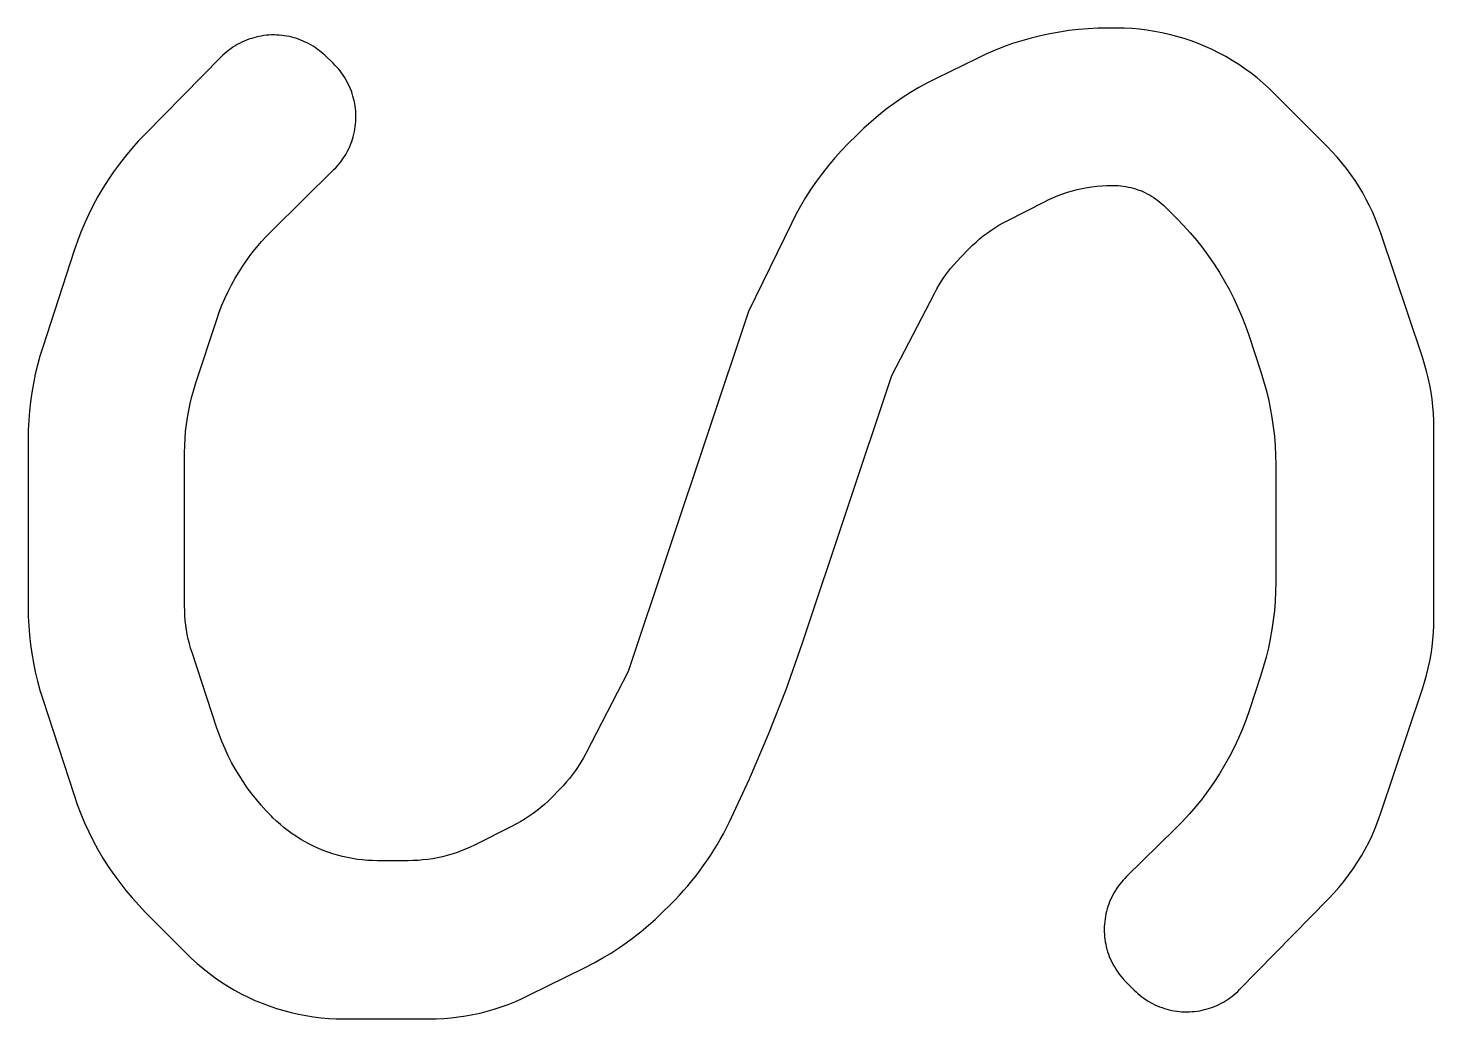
# Model space of a CAD drawing. Header units: millimetres. Extents: x 1287 to 5317, y -239 to 2577.
# Drawn here: x 3347.14 to 3372.89, y 743.35 to 761.5 of the extents above; entities that cross this region are included whole.
import ezdxf

# ---------------------------------------------------------------- set-up
doc = ezdxf.new("R2010")
doc.units = ezdxf.units.MM
doc.header["$MEASUREMENT"] = 0
doc.layers.add('Utwórz2D linie widoczne', color=7, linetype='Continuous', true_color=0x000000)

msp = doc.modelspace()

# ---------------------------------------------------------------- linework, layer by layer
at = {"layer": 'Utwórz2D linie widoczne'}
for p, q in [((3351.138, 761.275), (3351.095, 761.257)), ((3351.182, 761.292), (3351.138, 761.275)), ((3351.227, 761.307), (3351.182, 761.292)), ((3351.272, 761.32), (3351.227, 761.307)), ((3351.317, 761.332), (3351.272, 761.32)), ((3351.363, 761.342), (3351.317, 761.332)), ((3351.409, 761.351), (3351.363, 761.342)), ((3351.456, 761.358), (3351.409, 761.351)), ((3351.502, 761.364), (3351.456, 761.358)), ((3351.549, 761.367), (3351.502, 761.364)), ((3351.596, 761.37), (3351.549, 761.367)), ((3351.643, 761.37), (3351.596, 761.37)), ((3351.69, 761.369), (3351.643, 761.37)), ((3351.737, 761.367), (3351.69, 761.369)), ((3351.784, 761.363), (3351.737, 761.367)), ((3351.831, 761.357), (3351.784, 761.363)), ((3351.877, 761.349), (3351.831, 761.357)), ((3351.923, 761.34), (3351.877, 761.349)), ((3351.969, 761.33), (3351.923, 761.34)), ((3352.014, 761.317), (3351.969, 761.33)), ((3352.059, 761.304), (3352.014, 761.317)), ((3352.104, 761.288), (3352.059, 761.304)), ((3352.147, 761.271), (3352.104, 761.288)), ((3352.191, 761.253), (3352.147, 761.271)), ((3365.343, 761.265), (3365.174, 761.211)), ((3365.513, 761.313), (3365.343, 761.265)), ((3365.684, 761.356), (3365.513, 761.313)), ((3365.857, 761.393), (3365.684, 761.356)), ((3366.031, 761.424), (3365.857, 761.393)), ((3366.205, 761.45), (3366.031, 761.424)), ((3366.381, 761.47), (3366.205, 761.45)), ((3366.557, 761.484), (3366.381, 761.47)), ((3366.733, 761.493), (3366.557, 761.484)), ((3366.91, 761.496), (3366.733, 761.493)), ((3367.08, 761.496), (3366.91, 761.496)), ((3367.219, 761.493), (3367.08, 761.496)), ((3367.358, 761.486), (3367.219, 761.493)), ((3367.497, 761.474), (3367.358, 761.486)), ((3367.635, 761.458), (3367.497, 761.474)), ((3367.772, 761.436), (3367.635, 761.458)), ((3367.909, 761.41), (3367.772, 761.436)), ((3368.045, 761.38), (3367.909, 761.41)), ((3368.179, 761.345), (3368.045, 761.38)), ((3368.313, 761.305), (3368.179, 761.345)), ((3368.445, 761.26), (3368.313, 761.305)), ((3350.74, 761.031), (3350.705, 760.999)), ((3350.775, 761.061), (3350.74, 761.031)), ((3350.812, 761.09), (3350.775, 761.061)), ((3350.85, 761.118), (3350.812, 761.09)), ((3350.889, 761.145), (3350.85, 761.118)), ((3350.928, 761.17), (3350.889, 761.145)), ((3350.969, 761.194), (3350.928, 761.17)), ((3351.01, 761.216), (3350.969, 761.194)), ((3351.052, 761.237), (3351.01, 761.216)), ((3351.095, 761.257), (3351.052, 761.237)), ((3352.233, 761.233), (3352.191, 761.253)), ((3352.275, 761.212), (3352.233, 761.233)), ((3352.316, 761.189), (3352.275, 761.212)), ((3352.357, 761.165), (3352.316, 761.189)), ((3352.396, 761.139), (3352.357, 761.165)), ((3352.435, 761.112), (3352.396, 761.139)), ((3352.472, 761.084), (3352.435, 761.112)), ((3352.509, 761.055), (3352.472, 761.084)), ((3352.544, 761.024), (3352.509, 761.055)), ((3352.579, 760.992), (3352.544, 761.024)), ((3364.681, 761.017), (3364.521, 760.942)), ((3364.843, 761.087), (3364.681, 761.017)), ((3365.008, 761.152), (3364.843, 761.087)), ((3365.174, 761.211), (3365.008, 761.152)), ((3368.575, 761.212), (3368.445, 761.26)), ((3368.703, 761.158), (3368.575, 761.212)), ((3368.83, 761.101), (3368.703, 761.158)), ((3368.955, 761.039), (3368.83, 761.101)), ((3369.077, 760.973), (3368.955, 761.039)), ((3350.671, 760.966), (3349.279, 759.555)), ((3350.705, 760.999), (3350.671, 760.966)), ((3352.726, 760.851), (3352.579, 760.992)), ((3352.759, 760.818), (3352.726, 760.851)), ((3352.792, 760.783), (3352.759, 760.818)), ((3352.823, 760.748), (3352.792, 760.783)), ((3364.521, 760.942), (3363.771, 760.575)), ((3369.197, 760.902), (3369.077, 760.973)), ((3369.315, 760.828), (3369.197, 760.902)), ((3369.43, 760.75), (3369.315, 760.828)), ((3369.542, 760.668), (3369.43, 760.75)), ((3352.853, 760.711), (3352.823, 760.748)), ((3352.881, 760.674), (3352.853, 760.711)), ((3352.908, 760.635), (3352.881, 760.674)), ((3352.934, 760.596), (3352.908, 760.635)), ((3352.959, 760.555), (3352.934, 760.596)), ((3352.982, 760.514), (3352.959, 760.555)), ((3353.003, 760.472), (3352.982, 760.514)), ((3363.611, 760.493), (3363.454, 760.407)), ((3363.771, 760.575), (3363.611, 760.493)), ((3369.652, 760.582), (3369.542, 760.668)), ((3369.758, 760.492), (3369.652, 760.582)), ((3369.861, 760.399), (3369.758, 760.492)), ((3353.023, 760.429), (3353.003, 760.472)), ((3353.042, 760.386), (3353.023, 760.429)), ((3353.059, 760.342), (3353.042, 760.386)), ((3353.075, 760.297), (3353.059, 760.342)), ((3353.089, 760.252), (3353.075, 760.297)), ((3353.101, 760.207), (3353.089, 760.252)), ((3363.3, 760.315), (3363.149, 760.218)), ((3363.454, 760.407), (3363.3, 760.315)), ((3369.961, 760.302), (3369.861, 760.399)), ((3370.936, 759.327), (3369.961, 760.302)), ((3353.112, 760.161), (3353.101, 760.207)), ((3353.121, 760.115), (3353.112, 760.161)), ((3353.129, 760.068), (3353.121, 760.115)), ((3353.135, 760.021), (3353.129, 760.068)), ((3353.14, 759.974), (3353.135, 760.021)), ((3362.857, 760.009), (3362.716, 759.897)), ((3363.001, 760.116), (3362.857, 760.009)), ((3363.149, 760.218), (3363.001, 760.116)), ((3353.132, 759.692), (3353.137, 759.739)), ((3353.137, 759.739), (3353.141, 759.786)), ((3353.142, 759.927), (3353.14, 759.974)), ((3353.141, 759.786), (3353.143, 759.833)), ((3353.143, 759.88), (3353.142, 759.927)), ((3353.143, 759.833), (3353.143, 759.88)), ((3362.579, 759.781), (3362.446, 759.661)), ((3362.716, 759.897), (3362.579, 759.781)), ((3349.279, 759.555), (3349.155, 759.425)), ((3353.065, 759.417), (3353.08, 759.462)), ((3353.08, 759.462), (3353.094, 759.507)), ((3353.094, 759.507), (3353.106, 759.553)), ((3353.106, 759.553), (3353.116, 759.599)), ((3353.116, 759.599), (3353.125, 759.645)), ((3353.125, 759.645), (3353.132, 759.692)), ((3362.317, 759.536), (3362.163, 759.382)), ((3362.446, 759.661), (3362.317, 759.536)), ((3349.035, 759.29), (3348.92, 759.152)), ((3349.155, 759.425), (3349.035, 759.29)), ((3352.968, 759.203), (3352.99, 759.244)), ((3352.99, 759.244), (3353.011, 759.286)), ((3353.011, 759.286), (3353.031, 759.329)), ((3353.031, 759.329), (3353.049, 759.373)), ((3353.049, 759.373), (3353.065, 759.417)), ((3362.038, 759.252), (3361.917, 759.118)), ((3362.163, 759.382), (3362.038, 759.252)), ((3371.029, 759.231), (3370.936, 759.327)), ((3371.119, 759.131), (3371.029, 759.231)), ((3348.809, 759.01), (3348.703, 758.865)), ((3348.92, 759.152), (3348.809, 759.01)), ((3352.772, 758.937), (3352.804, 758.972)), ((3352.804, 758.972), (3352.834, 759.008)), ((3352.834, 759.008), (3352.864, 759.045)), ((3352.864, 759.045), (3352.892, 759.083)), ((3352.892, 759.083), (3352.918, 759.122)), ((3352.918, 759.122), (3352.944, 759.162)), ((3352.944, 759.162), (3352.968, 759.203)), ((3361.8, 758.98), (3361.688, 758.839)), ((3361.917, 759.118), (3361.8, 758.98)), ((3371.206, 759.029), (3371.119, 759.131)), ((3371.29, 758.923), (3371.206, 759.029)), ((3348.602, 758.716), (3348.506, 758.564)), ((3348.703, 758.865), (3348.602, 758.716)), ((3351.603, 757.785), (3352.739, 758.904)), ((3352.739, 758.904), (3352.772, 758.937)), ((3361.581, 758.693), (3361.479, 758.545)), ((3361.688, 758.839), (3361.581, 758.693)), ((3371.37, 758.815), (3371.29, 758.923)), ((3371.446, 758.704), (3371.37, 758.815)), ((3371.519, 758.591), (3371.446, 758.704)), ((3348.506, 758.564), (3348.415, 758.409)), ((3361.479, 758.545), (3361.381, 758.393)), ((3366.008, 758.429), (3366.094, 758.461)), ((3366.094, 758.461), (3366.181, 758.49)), ((3366.181, 758.49), (3366.269, 758.515)), ((3366.269, 758.515), (3366.357, 758.538)), ((3366.357, 758.538), (3366.447, 758.558)), ((3366.447, 758.558), (3366.537, 758.575)), ((3366.537, 758.575), (3366.627, 758.589)), ((3366.627, 758.589), (3366.718, 758.6)), ((3366.718, 758.6), (3366.81, 758.608)), ((3366.81, 758.608), (3366.901, 758.612)), ((3366.901, 758.612), (3366.993, 758.614)), ((3366.993, 758.614), (3367.015, 758.614)), ((3367.015, 758.614), (3367.061, 758.613)), ((3367.061, 758.613), (3367.107, 758.611)), ((3367.107, 758.611), (3367.154, 758.607)), ((3367.154, 758.607), (3367.2, 758.601)), ((3367.2, 758.601), (3367.245, 758.594)), ((3367.245, 758.594), (3367.291, 758.585)), ((3367.291, 758.585), (3367.336, 758.575)), ((3367.336, 758.575), (3367.381, 758.563)), ((3367.381, 758.563), (3367.426, 758.55)), ((3367.426, 758.55), (3367.469, 758.535)), ((3367.469, 758.535), (3367.513, 758.519)), ((3367.513, 758.519), (3367.556, 758.501)), ((3367.556, 758.501), (3367.598, 758.482)), ((3367.598, 758.482), (3367.639, 758.462)), ((3367.639, 758.462), (3367.68, 758.439)), ((3367.68, 758.439), (3367.72, 758.416)), ((3371.588, 758.476), (3371.519, 758.591)), ((3371.653, 758.358), (3371.588, 758.476)), ((3348.329, 758.251), (3348.249, 758.09)), ((3348.415, 758.409), (3348.329, 758.251)), ((3361.289, 758.237), (3361.202, 758.079)), ((3361.381, 758.393), (3361.289, 758.237)), ((3365.076, 757.968), (3365.757, 758.316)), ((3365.757, 758.316), (3365.839, 758.357)), ((3365.839, 758.357), (3365.923, 758.394)), ((3365.923, 758.394), (3366.008, 758.429)), ((3367.72, 758.416), (3367.76, 758.391)), ((3367.76, 758.391), (3367.798, 758.365)), ((3367.798, 758.365), (3367.835, 758.338)), ((3367.835, 758.338), (3367.872, 758.309)), ((3367.872, 758.309), (3367.907, 758.279)), ((3367.907, 758.279), (3367.942, 758.248)), ((3367.942, 758.248), (3367.975, 758.216)), ((3367.975, 758.216), (3368.181, 758.01)), ((3371.714, 758.238), (3371.653, 758.358)), ((3371.771, 758.116), (3371.714, 758.238)), ((3348.174, 757.926), (3348.104, 757.76)), ((3348.249, 758.09), (3348.174, 757.926)), ((3361.121, 757.918), (3360.336, 756.306)), ((3361.202, 758.079), (3361.121, 757.918)), ((3364.923, 757.884), (3364.999, 757.928)), ((3364.999, 757.928), (3365.076, 757.968)), ((3368.181, 758.01), (3368.306, 757.88)), ((3371.824, 757.993), (3371.771, 758.116)), ((3371.873, 757.868), (3371.824, 757.993)), ((3348.104, 757.76), (3348.04, 757.592)), ((3351.413, 757.584), (3351.507, 757.686)), ((3351.507, 757.686), (3351.603, 757.785)), ((3364.568, 757.633), (3364.636, 757.688)), ((3364.636, 757.688), (3364.706, 757.74)), ((3364.706, 757.74), (3364.777, 757.79)), ((3364.777, 757.79), (3364.849, 757.839)), ((3364.849, 757.839), (3364.923, 757.884)), ((3368.306, 757.88), (3368.428, 757.746)), ((3368.428, 757.746), (3368.545, 757.608)), ((3371.918, 757.741), (3371.873, 757.868)), ((3372.68, 755.467), (3371.918, 757.741)), ((3347.981, 757.422), (3347.405, 755.65)), ((3348.04, 757.592), (3347.981, 757.422)), ((3351.238, 757.372), (3351.324, 757.48)), ((3351.324, 757.48), (3351.413, 757.584)), ((3364.217, 757.294), (3364.376, 757.456)), ((3364.376, 757.456), (3364.439, 757.517)), ((3364.439, 757.517), (3364.503, 757.576)), ((3364.503, 757.576), (3364.568, 757.633)), ((3368.545, 757.608), (3368.657, 757.466)), ((3368.657, 757.466), (3368.764, 757.32)), ((3351.002, 757.032), (3351.077, 757.148)), ((3351.077, 757.148), (3351.155, 757.261)), ((3351.155, 757.261), (3351.238, 757.372)), ((3364.037, 757.091), (3364.094, 757.161)), ((3364.094, 757.161), (3364.155, 757.228)), ((3364.155, 757.228), (3364.217, 757.294)), ((3368.764, 757.32), (3368.867, 757.171)), ((3368.867, 757.171), (3368.964, 757.018)), ((3350.865, 756.793), (3350.931, 756.914)), ((3350.931, 756.914), (3351.002, 757.032)), ((3363.877, 756.872), (3363.928, 756.947)), ((3363.928, 756.947), (3363.981, 757.02)), ((3363.981, 757.02), (3364.037, 757.091)), ((3368.964, 757.018), (3369.057, 756.863)), ((3350.744, 756.545), (3350.802, 756.67)), ((3350.802, 756.67), (3350.865, 756.793)), ((3362.961, 755.132), (3363.74, 756.637)), ((3363.74, 756.637), (3363.783, 756.717)), ((3363.783, 756.717), (3363.829, 756.795)), ((3363.829, 756.795), (3363.877, 756.872)), ((3369.057, 756.863), (3369.144, 756.704)), ((3369.144, 756.704), (3369.226, 756.543)), ((3350.64, 756.29), (3350.689, 756.419)), ((3350.689, 756.419), (3350.744, 756.545)), ((3369.226, 756.543), (3369.302, 756.379)), ((3369.302, 756.379), (3369.373, 756.212)), ((3350.21, 754.995), (3350.594, 756.16)), ((3350.594, 756.16), (3350.64, 756.29)), ((3360.336, 756.306), (3358.131, 749.711)), ((3369.373, 756.212), (3369.438, 756.043)), ((3369.438, 756.043), (3369.498, 755.872)), ((3369.498, 755.872), (3369.719, 755.202)), ((3347.405, 755.65), (3347.354, 755.487)), ((3347.354, 755.487), (3347.309, 755.322)), ((3372.72, 755.341), (3372.68, 755.467)), ((3372.755, 755.214), (3372.72, 755.341)), ((3347.269, 755.155), (3347.234, 754.988)), ((3347.309, 755.322), (3347.269, 755.155)), ((3361.318, 750.218), (3362.961, 755.132)), ((3369.719, 755.202), (3369.771, 755.037)), ((3372.787, 755.087), (3372.755, 755.214)), ((3372.814, 754.958), (3372.787, 755.087)), ((3347.234, 754.988), (3347.205, 754.82)), ((3350.136, 754.745), (3350.171, 754.871)), ((3350.171, 754.871), (3350.21, 754.995)), ((3369.771, 755.037), (3369.817, 754.87)), ((3369.817, 754.87), (3369.858, 754.702)), ((3372.838, 754.828), (3372.814, 754.958)), ((3372.857, 754.698), (3372.838, 754.828)), ((3347.181, 754.65), (3347.162, 754.48)), ((3347.205, 754.82), (3347.181, 754.65)), ((3350.079, 754.492), (3350.105, 754.619)), ((3350.105, 754.619), (3350.136, 754.745)), ((3369.858, 754.702), (3369.894, 754.532)), ((3372.872, 754.567), (3372.857, 754.698)), ((3347.162, 754.48), (3347.148, 754.31)), ((3350.037, 754.236), (3350.056, 754.364)), ((3350.056, 754.364), (3350.079, 754.492)), ((3369.894, 754.532), (3369.924, 754.361)), ((3369.924, 754.361), (3369.949, 754.19)), ((3372.882, 754.436), (3372.872, 754.567)), ((3372.889, 754.304), (3372.882, 754.436)), ((3347.14, 754.139), (3347.138, 753.968)), ((3347.148, 754.31), (3347.14, 754.139)), ((3350.012, 753.977), (3350.023, 754.107)), ((3350.023, 754.107), (3350.037, 754.236)), ((3369.949, 754.19), (3369.968, 754.018)), ((3372.891, 754.172), (3372.889, 754.304)), ((3372.891, 750.685), (3372.891, 754.172)), ((3347.138, 753.968), (3347.138, 750.888)), ((3350.004, 753.717), (3350.006, 753.847)), ((3350.006, 753.847), (3350.012, 753.977)), ((3369.968, 754.018), (3369.982, 753.845)), ((3369.982, 753.845), (3369.99, 753.672)), ((3350.004, 750.906), (3350.004, 753.717)), ((3369.99, 753.672), (3369.993, 753.499)), ((3369.993, 753.499), (3369.993, 751.343)), ((3369.993, 751.343), (3369.99, 751.17)), ((3369.982, 750.997), (3369.968, 750.824)), ((3369.99, 751.17), (3369.982, 750.997)), ((3347.138, 750.888), (3347.14, 750.717)), ((3347.14, 750.717), (3347.148, 750.546)), ((3350.006, 750.82), (3350.004, 750.906)), ((3350.01, 750.733), (3350.006, 750.82)), ((3350.017, 750.647), (3350.01, 750.733)), ((3369.968, 750.824), (3369.949, 750.652)), ((3347.148, 750.546), (3347.162, 750.376)), ((3350.026, 750.561), (3350.017, 750.647)), ((3350.039, 750.475), (3350.026, 750.561)), ((3350.054, 750.39), (3350.039, 750.475)), ((3369.924, 750.481), (3369.894, 750.31)), ((3369.949, 750.652), (3369.924, 750.481)), ((3372.882, 750.422), (3372.889, 750.554)), ((3372.889, 750.554), (3372.891, 750.685)), ((3347.162, 750.376), (3347.181, 750.206)), ((3347.181, 750.206), (3347.205, 750.037)), ((3350.072, 750.305), (3350.054, 750.39)), ((3350.092, 750.221), (3350.072, 750.305)), ((3350.115, 750.137), (3350.092, 750.221)), ((3361.024, 749.383), (3361.318, 750.218)), ((3369.894, 750.31), (3369.858, 750.141)), ((3372.857, 750.16), (3372.872, 750.291)), ((3372.872, 750.291), (3372.882, 750.422)), ((3347.205, 750.037), (3347.234, 749.868)), ((3350.141, 750.055), (3350.115, 750.137)), ((3350.597, 748.674), (3350.141, 750.055)), ((3369.817, 749.972), (3369.771, 749.805)), ((3369.858, 750.141), (3369.817, 749.972)), ((3372.814, 749.9), (3372.838, 750.03)), ((3372.838, 750.03), (3372.857, 750.16)), ((3347.234, 749.868), (3347.269, 749.701)), ((3347.269, 749.701), (3347.309, 749.534)), ((3358.131, 749.711), (3357.353, 748.206)), ((3369.771, 749.805), (3369.719, 749.64)), ((3372.755, 749.644), (3372.787, 749.771)), ((3372.787, 749.771), (3372.814, 749.9)), ((3347.309, 749.534), (3347.354, 749.369)), ((3369.719, 749.64), (3369.51, 749.006)), ((3372.68, 749.391), (3372.72, 749.517)), ((3372.72, 749.517), (3372.755, 749.644)), ((3347.354, 749.369), (3347.405, 749.206)), ((3347.405, 749.206), (3347.979, 747.443)), ((3360.703, 748.559), (3361.024, 749.383)), ((3371.913, 747.103), (3372.68, 749.391)), ((3369.51, 749.006), (3369.449, 748.831)), ((3350.642, 748.545), (3350.597, 748.674)), ((3369.382, 748.658), (3369.309, 748.488)), ((3369.449, 748.831), (3369.382, 748.658)), ((3350.692, 748.417), (3350.642, 748.545)), ((3350.745, 748.291), (3350.692, 748.417)), ((3360.355, 747.745), (3360.703, 748.559)), ((3369.309, 748.488), (3369.23, 748.32)), ((3350.803, 748.167), (3350.745, 748.291)), ((3350.865, 748.045), (3350.803, 748.167)), ((3357.353, 748.206), (3357.31, 748.126)), ((3369.146, 748.155), (3369.056, 747.994)), ((3369.23, 748.32), (3369.146, 748.155)), ((3350.931, 747.925), (3350.865, 748.045)), ((3351.001, 747.808), (3350.931, 747.925)), ((3357.165, 747.896), (3357.111, 747.822)), ((3357.215, 747.971), (3357.165, 747.896)), ((3357.264, 748.048), (3357.215, 747.971)), ((3357.31, 748.126), (3357.264, 748.048)), ((3369.056, 747.994), (3368.961, 747.835)), ((3351.075, 747.693), (3351.001, 747.808)), ((3351.153, 747.58), (3351.075, 747.693)), ((3356.997, 747.681), (3356.937, 747.613)), ((3357.055, 747.751), (3356.997, 747.681)), ((3357.111, 747.822), (3357.055, 747.751)), ((3359.981, 746.943), (3360.355, 747.745)), ((3368.861, 747.679), (3368.755, 747.527)), ((3368.961, 747.835), (3368.861, 747.679)), ((3347.979, 747.443), (3348.038, 747.271)), ((3351.234, 747.47), (3351.153, 747.58)), ((3351.319, 747.363), (3351.234, 747.47)), ((3351.408, 747.259), (3351.319, 747.363)), ((3356.727, 747.398), (3356.664, 747.336)), ((3356.874, 747.547), (3356.727, 747.398)), ((3356.937, 747.613), (3356.874, 747.547)), ((3368.644, 747.379), (3368.528, 747.235)), ((3368.755, 747.527), (3368.644, 747.379)), ((3348.038, 747.271), (3348.103, 747.102)), ((3348.103, 747.102), (3348.173, 746.935)), ((3351.5, 747.158), (3351.408, 747.259)), ((3351.596, 747.06), (3351.5, 747.158)), ((3356.389, 747.108), (3356.316, 747.057)), ((3356.461, 747.161), (3356.389, 747.108)), ((3356.53, 747.217), (3356.461, 747.161)), ((3356.598, 747.276), (3356.53, 747.217)), ((3356.664, 747.336), (3356.598, 747.276)), ((3368.528, 747.235), (3368.407, 747.094)), ((3371.866, 746.969), (3371.913, 747.103)), ((3348.173, 746.935), (3348.249, 746.77)), ((3351.623, 747.032), (3351.596, 747.06)), ((3351.69, 746.968), (3351.623, 747.032)), ((3351.759, 746.907), (3351.69, 746.968)), ((3351.829, 746.847), (3351.759, 746.907)), ((3351.902, 746.791), (3351.829, 746.847)), ((3356.008, 746.876), (3355.317, 746.531)), ((3356.087, 746.918), (3356.008, 746.876)), ((3356.165, 746.961), (3356.087, 746.918)), ((3356.242, 747.008), (3356.165, 746.961)), ((3356.316, 747.057), (3356.242, 747.008)), ((3359.927, 746.835), (3359.981, 746.943)), ((3368.281, 746.958), (3368.151, 746.827)), ((3368.407, 747.094), (3368.281, 746.958)), ((3371.814, 746.837), (3371.866, 746.969)), ((3348.249, 746.77), (3348.33, 746.608)), ((3348.33, 746.608), (3348.417, 746.449)), ((3351.977, 746.736), (3351.902, 746.791)), ((3352.053, 746.685), (3351.977, 746.736)), ((3352.131, 746.635), (3352.053, 746.685)), ((3352.211, 746.589), (3352.131, 746.635)), ((3352.293, 746.545), (3352.211, 746.589)), ((3359.76, 746.534), (3359.818, 746.633)), ((3359.818, 746.633), (3359.874, 746.734)), ((3359.874, 746.734), (3359.927, 746.835)), ((3368.151, 746.827), (3367.26, 745.954)), ((3371.697, 746.58), (3371.758, 746.708)), ((3371.758, 746.708), (3371.814, 746.837)), ((3348.417, 746.449), (3348.509, 746.293)), ((3352.375, 746.505), (3352.293, 746.545)), ((3352.459, 746.466), (3352.375, 746.505)), ((3352.545, 746.431), (3352.459, 746.466)), ((3352.631, 746.399), (3352.545, 746.431)), ((3352.719, 746.37), (3352.631, 746.399)), ((3352.807, 746.343), (3352.719, 746.37)), ((3352.897, 746.32), (3352.807, 746.343)), ((3354.813, 746.338), (3354.726, 746.316)), ((3354.9, 746.363), (3354.813, 746.338)), ((3354.985, 746.391), (3354.9, 746.363)), ((3355.07, 746.422), (3354.985, 746.391)), ((3355.153, 746.455), (3355.07, 746.422)), ((3355.236, 746.492), (3355.153, 746.455)), ((3355.317, 746.531), (3355.236, 746.492)), ((3359.574, 746.242), (3359.638, 746.338)), ((3359.638, 746.338), (3359.7, 746.435)), ((3359.7, 746.435), (3359.76, 746.534)), ((3371.488, 746.21), (3371.562, 746.331)), ((3371.562, 746.331), (3371.631, 746.454)), ((3371.631, 746.454), (3371.697, 746.58)), ((3348.509, 746.293), (3348.606, 746.139)), ((3348.606, 746.139), (3348.708, 745.99)), ((3352.987, 746.3), (3352.897, 746.32)), ((3353.078, 746.283), (3352.987, 746.3)), ((3353.169, 746.269), (3353.078, 746.283)), ((3353.26, 746.258), (3353.169, 746.269)), ((3353.352, 746.25), (3353.26, 746.258)), ((3353.445, 746.245), (3353.352, 746.25)), ((3353.537, 746.244), (3353.445, 746.245)), ((3354.102, 746.244), (3353.537, 746.244)), ((3354.192, 746.245), (3354.102, 746.244)), ((3354.282, 746.25), (3354.192, 746.245)), ((3354.371, 746.257), (3354.282, 746.25)), ((3354.461, 746.267), (3354.371, 746.257)), ((3354.55, 746.281), (3354.461, 746.267)), ((3354.638, 746.297), (3354.55, 746.281)), ((3354.726, 746.316), (3354.638, 746.297)), ((3359.439, 746.055), (3359.507, 746.148)), ((3359.507, 746.148), (3359.574, 746.242)), ((3371.327, 745.976), (3371.409, 746.092)), ((3371.409, 746.092), (3371.488, 746.21)), ((3348.708, 745.99), (3348.815, 745.843)), ((3348.815, 745.843), (3348.927, 745.701)), ((3359.223, 745.785), (3359.297, 745.873)), ((3359.297, 745.873), (3359.369, 745.963)), ((3359.369, 745.963), (3359.439, 746.055)), ((3367.136, 745.815), (3367.108, 745.778)), ((3367.165, 745.851), (3367.136, 745.815)), ((3367.196, 745.887), (3367.165, 745.851)), ((3367.227, 745.921), (3367.196, 745.887)), ((3367.26, 745.954), (3367.227, 745.921)), ((3371.151, 745.754), (3371.241, 745.864)), ((3371.241, 745.864), (3371.327, 745.976)), ((3348.927, 745.701), (3349.044, 745.562)), ((3349.044, 745.562), (3349.165, 745.427)), ((3358.99, 745.53), (3359.07, 745.613)), ((3359.07, 745.613), (3359.147, 745.698)), ((3359.147, 745.698), (3359.223, 745.785)), ((3366.989, 745.577), (3366.969, 745.535)), ((3367.01, 745.619), (3366.989, 745.577)), ((3367.032, 745.66), (3367.01, 745.619)), ((3367.056, 745.7), (3367.032, 745.66)), ((3367.082, 745.739), (3367.056, 745.7)), ((3367.108, 745.778), (3367.082, 745.739)), ((3370.96, 745.545), (3371.057, 745.648)), ((3371.057, 745.648), (3371.151, 745.754)), ((3349.165, 745.427), (3349.291, 745.296)), ((3358.753, 745.294), (3358.91, 745.449)), ((3358.91, 745.449), (3358.99, 745.53)), ((3366.893, 745.314), (3366.882, 745.269)), ((3366.905, 745.36), (3366.893, 745.314)), ((3366.919, 745.404), (3366.905, 745.36)), ((3366.934, 745.448), (3366.919, 745.404)), ((3366.951, 745.492), (3366.934, 745.448)), ((3366.969, 745.535), (3366.951, 745.492)), ((3369.331, 743.883), (3370.96, 745.545)), ((3349.291, 745.296), (3350.033, 744.549)), ((3358.367, 744.948), (3358.499, 745.059)), ((3358.499, 745.059), (3358.628, 745.174)), ((3358.628, 745.174), (3358.753, 745.294)), ((3366.856, 745.084), (3366.853, 745.038)), ((3366.86, 745.131), (3366.856, 745.084)), ((3366.866, 745.177), (3366.86, 745.131)), ((3366.873, 745.223), (3366.866, 745.177)), ((3366.882, 745.269), (3366.873, 745.223)), ((3358.093, 744.739), (3358.232, 744.841)), ((3358.232, 744.841), (3358.367, 744.948)), ((3366.853, 745.038), (3366.852, 744.991)), ((3366.852, 744.991), (3366.853, 744.944)), ((3366.853, 744.944), (3366.855, 744.898)), ((3366.855, 744.898), (3366.859, 744.851)), ((3366.859, 744.851), (3366.864, 744.805)), ((3366.864, 744.805), (3366.871, 744.759)), ((3350.033, 744.549), (3350.133, 744.452)), ((3357.657, 744.458), (3357.806, 744.547)), ((3357.806, 744.547), (3357.951, 744.641)), ((3357.951, 744.641), (3358.093, 744.739)), ((3366.871, 744.759), (3366.879, 744.713)), ((3366.879, 744.713), (3366.89, 744.667)), ((3366.89, 744.667), (3366.901, 744.622)), ((3366.901, 744.622), (3366.914, 744.577)), ((3366.914, 744.577), (3366.929, 744.533)), ((3366.929, 744.533), (3366.945, 744.489)), ((3350.133, 744.452), (3350.236, 744.358)), ((3350.236, 744.358), (3350.343, 744.268)), ((3350.343, 744.268), (3350.453, 744.181)), ((3356.3, 743.772), (3357.353, 744.295)), ((3357.353, 744.295), (3357.507, 744.374)), ((3357.507, 744.374), (3357.657, 744.458)), ((3366.945, 744.489), (3366.963, 744.446)), ((3366.963, 744.446), (3366.982, 744.403)), ((3366.982, 744.403), (3367.003, 744.361)), ((3367.003, 744.361), (3367.025, 744.32)), ((3367.025, 744.32), (3367.049, 744.28)), ((3367.049, 744.28), (3367.074, 744.24)), ((3350.453, 744.181), (3350.565, 744.098)), ((3350.565, 744.098), (3350.681, 744.019)), ((3350.681, 744.019), (3350.798, 743.944)), ((3367.074, 744.24), (3367.1, 744.202)), ((3367.1, 744.202), (3367.127, 744.164)), ((3367.127, 744.164), (3367.156, 744.127)), ((3367.156, 744.127), (3367.186, 744.092)), ((3367.186, 744.092), (3367.217, 744.057)), ((3367.217, 744.057), (3367.25, 744.023)), ((3367.25, 744.023), (3367.4, 743.873)), ((3350.798, 743.944), (3350.919, 743.874)), ((3350.919, 743.874), (3351.042, 743.807)), ((3351.042, 743.807), (3351.167, 743.744)), ((3356.179, 743.714), (3356.3, 743.772)), ((3367.4, 743.873), (3367.434, 743.84)), ((3367.434, 743.84), (3367.469, 743.809)), ((3367.469, 743.809), (3367.504, 743.779)), ((3367.504, 743.779), (3367.541, 743.75)), ((3369.154, 743.731), (3369.191, 743.759)), ((3369.191, 743.759), (3369.228, 743.788)), ((3369.228, 743.788), (3369.263, 743.818)), ((3369.263, 743.818), (3369.298, 743.85)), ((3369.298, 743.85), (3369.331, 743.883)), ((3351.167, 743.744), (3351.294, 743.686)), ((3351.294, 743.686), (3351.423, 743.633)), ((3351.423, 743.633), (3351.553, 743.584)), ((3351.553, 743.584), (3351.686, 743.539)), ((3351.686, 743.539), (3351.82, 743.499)), ((3351.82, 743.499), (3351.955, 743.463)), ((3355.549, 743.487), (3355.677, 743.524)), ((3355.677, 743.524), (3355.805, 743.565)), ((3355.805, 743.565), (3355.931, 743.611)), ((3355.931, 743.611), (3356.056, 743.66)), ((3356.056, 743.66), (3356.179, 743.714)), ((3367.541, 743.75), (3367.579, 743.723)), ((3367.579, 743.723), (3367.617, 743.697)), ((3367.617, 743.697), (3367.657, 743.672)), ((3367.657, 743.672), (3367.697, 743.648)), ((3367.697, 743.648), (3367.738, 743.626)), ((3367.738, 743.626), (3367.78, 743.605)), ((3367.78, 743.605), (3367.823, 743.586)), ((3367.823, 743.586), (3367.866, 743.568)), ((3367.866, 743.568), (3367.91, 743.552)), ((3367.91, 743.552), (3367.954, 743.537)), ((3367.954, 743.537), (3367.999, 743.524)), ((3367.999, 743.524), (3368.044, 743.513)), ((3368.044, 743.513), (3368.09, 743.502)), ((3368.09, 743.502), (3368.135, 743.494)), ((3368.135, 743.494), (3368.182, 743.487)), ((3368.554, 743.489), (3368.6, 743.496)), ((3368.6, 743.496), (3368.646, 743.505)), ((3368.646, 743.505), (3368.691, 743.516)), ((3368.691, 743.516), (3368.736, 743.528)), ((3368.736, 743.528), (3368.781, 743.542)), ((3368.781, 743.542), (3368.825, 743.557)), ((3368.825, 743.557), (3368.869, 743.574)), ((3368.869, 743.574), (3368.912, 743.592)), ((3368.912, 743.592), (3368.954, 743.611)), ((3368.954, 743.611), (3368.996, 743.632)), ((3368.996, 743.632), (3369.036, 743.655)), ((3369.036, 743.655), (3369.076, 743.679)), ((3369.076, 743.679), (3369.116, 743.704)), ((3369.116, 743.704), (3369.154, 743.731)), ((3351.955, 743.463), (3352.091, 743.432)), ((3352.091, 743.432), (3352.228, 743.406)), ((3352.228, 743.406), (3352.366, 743.385)), ((3352.366, 743.385), (3352.505, 743.368)), ((3352.505, 743.368), (3352.644, 743.356)), ((3352.644, 743.356), (3352.784, 743.349)), ((3352.784, 743.349), (3352.923, 743.346)), ((3352.923, 743.346), (3354.488, 743.346)), ((3354.488, 743.346), (3354.622, 743.349)), ((3354.622, 743.349), (3354.756, 743.355)), ((3354.756, 743.355), (3354.889, 743.366)), ((3354.889, 743.366), (3355.023, 743.382)), ((3355.023, 743.382), (3355.155, 743.401)), ((3355.155, 743.401), (3355.287, 743.426)), ((3355.287, 743.426), (3355.418, 743.454)), ((3355.418, 743.454), (3355.549, 743.487)), ((3368.182, 743.487), (3368.228, 743.482)), ((3368.228, 743.482), (3368.274, 743.478)), ((3368.274, 743.478), (3368.321, 743.476)), ((3368.321, 743.476), (3368.368, 743.475)), ((3368.368, 743.475), (3368.414, 743.476)), ((3368.414, 743.476), (3368.461, 743.479)), ((3368.461, 743.479), (3368.507, 743.483)), ((3368.507, 743.483), (3368.554, 743.489))]:
    msp.add_line(p, q, dxfattribs=at)

doc.saveas('drawing.dxf')
